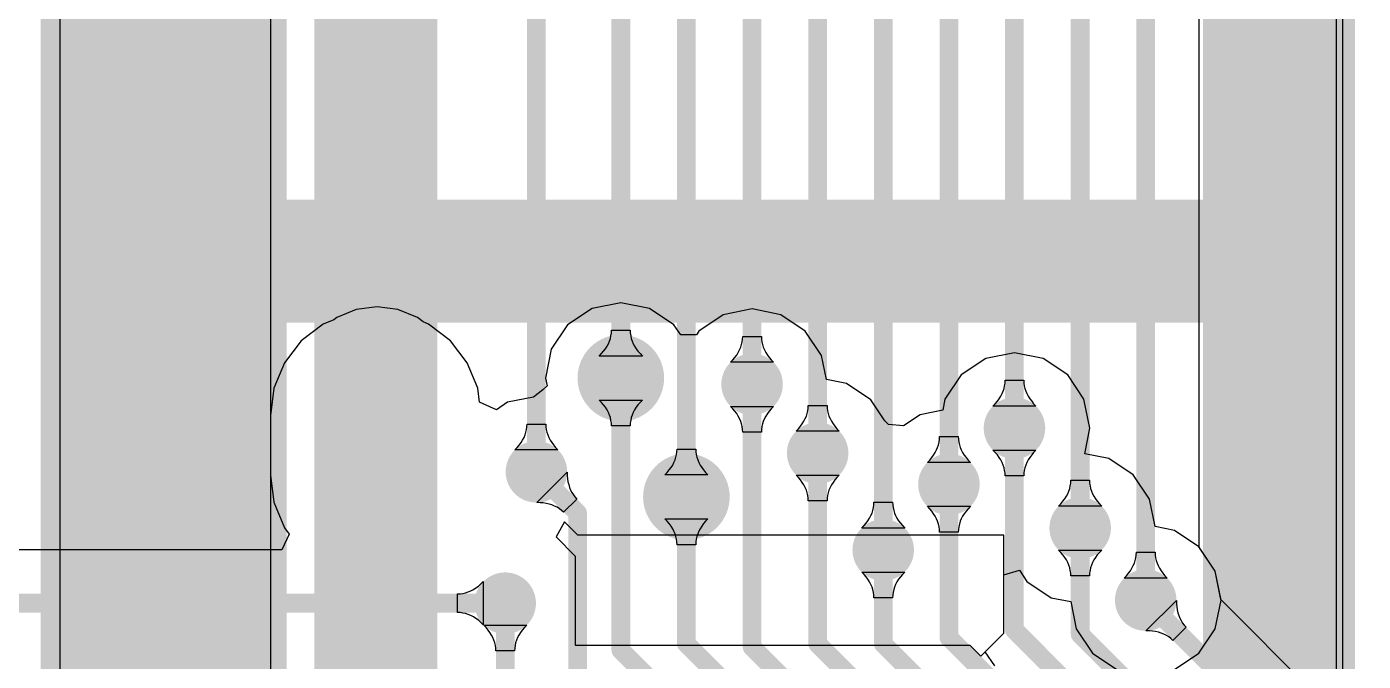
# Model space of a CAD drawing. Header units: millimetres. Extents: x -30 to 3.5, y -1.1 to 91.3.
# Drawn here: x -16.34 to -5.47, y 68.36 to 73.52 of the extents above; entities that cross this region are included whole.
import ezdxf

# ---------------------------------------------------------------- set-up
doc = ezdxf.new("R2010")
doc.units = ezdxf.units.MM
for name, color, linetype in [('BottomLayer', 5, 'Continuous'), ('BottomSolder', 6, 'Continuous'), ('MultiLayer', 9, 'Continuous'), ('TopLayer', 1, 'Continuous'), ('TopOverlay', 2, 'Continuous'), ('TopSolder', 216, 'Continuous'), ('ViaHoleLayer', 16, 'Continuous')]:
    doc.layers.add(name, color=color, linetype=linetype)

# ---------------------------------------------------------------- blocks, each defined once
blk = doc.blocks.new('WIFIM_SMD_ESP32_S3__WROOM_1_N8_8')
at = {"layer": 'TopOverlay', "const_width": 0.254}
blk.add_lwpolyline([(9, 11.265), (-9, 11.265)], dxfattribs=at)

msp = doc.modelspace()

# ---------------------------------------------------------------- linework, layer by layer
at = {"layer": 'BottomLayer'}
for p, q in [((-5.639, 85.319), (-5.639, 67.386)), ((-5.639, 85.217), (-5.639, 68.039)), ((-16.064, 29.525), (-16.064, 82.78)), ((-11.506, 71.275), (-11.74, 71.228)), ((-11.272, 71.228), (-11.506, 71.275)), ((-13.657, 71.22), (-13.815, 71.154)), ((-13.487, 71.242), (-13.657, 71.22)), ((-13.318, 71.22), (-13.487, 71.242)), ((-13.16, 71.154), (-13.318, 71.22)), ((-11.74, 71.228), (-11.939, 71.095)), ((-11.074, 71.095), (-11.272, 71.228)), ((-10.674, 71.177), (-10.872, 71.045)), ((-10.439, 71.224), (-10.674, 71.177)), ((-10.205, 71.177), (-10.439, 71.224)), ((-10.007, 71.045), (-10.205, 71.177)), ((-13.926, 71.1), (-14.104, 70.964)), ((-13.838, 71.137), (-13.926, 71.1)), ((-13.815, 71.154), (-13.838, 71.137)), ((-13.113, 71.119), (-13.16, 71.154)), ((-13.069, 71.1), (-13.113, 71.119)), ((-12.891, 70.964), (-13.069, 71.1)), ((-11.939, 71.095), (-12.071, 70.897)), ((-11.019, 71.014), (-11.074, 71.095)), ((-14.104, 70.964), (-14.24, 70.787)), ((-12.755, 70.787), (-12.891, 70.964)), ((-10.892, 71.014), (-11.019, 71.014)), ((-10.872, 71.045), (-10.892, 71.014)), ((-9.874, 70.846), (-10.007, 71.045)), ((-12.071, 70.897), (-12.118, 70.663)), ((-9.835, 70.651), (-9.874, 70.846)), ((-8.306, 70.868), (-8.54, 70.822)), ((-8.072, 70.822), (-8.306, 70.868)), ((-14.24, 70.787), (-14.326, 70.58)), ((-12.669, 70.58), (-12.755, 70.787)), ((-8.54, 70.822), (-8.738, 70.689)), ((-7.873, 70.689), (-8.072, 70.822)), ((-12.118, 70.663), (-12.105, 70.599)), ((-9.672, 70.618), (-9.835, 70.651)), ((-8.738, 70.689), (-8.871, 70.491)), ((-7.741, 70.491), (-7.873, 70.689)), ((-14.326, 70.58), (-14.355, 70.358)), ((-12.655, 70.466), (-12.669, 70.58)), ((-12.139, 70.566), (-12.217, 70.508)), ((-12.105, 70.599), (-12.139, 70.566)), ((-9.473, 70.486), (-9.672, 70.618)), ((-12.518, 70.404), (-12.655, 70.466)), ((-12.426, 70.466), (-12.518, 70.404)), ((-12.217, 70.508), (-12.426, 70.466)), ((-11.662, 70.465), (-11.681, 70.484)), ((-11.681, 70.484), (-11.331, 70.484)), ((-11.646, 70.445), (-11.662, 70.465)), ((-11.631, 70.425), (-11.646, 70.445)), ((-11.618, 70.404), (-11.631, 70.425)), ((-11.382, 70.425), (-11.395, 70.404)), ((-11.367, 70.445), (-11.382, 70.425)), ((-11.35, 70.465), (-11.367, 70.445)), ((-11.331, 70.484), (-11.35, 70.465)), ((-10.596, 70.414), (-10.614, 70.433)), ((-10.614, 70.433), (-10.264, 70.433)), ((-10.579, 70.394), (-10.596, 70.414)), ((-10.283, 70.414), (-10.3, 70.394)), ((-10.264, 70.433), (-10.283, 70.414)), ((-9.359, 70.315), (-9.473, 70.486)), ((-8.871, 70.491), (-8.889, 70.401)), ((-7.694, 70.256), (-7.741, 70.491)), ((-14.355, 70.358), (-14.355, 61.021)), ((-11.607, 70.383), (-11.618, 70.404)), ((-11.598, 70.362), (-11.607, 70.383)), ((-11.591, 70.341), (-11.598, 70.362)), ((-11.586, 70.319), (-11.591, 70.341)), ((-11.583, 70.297), (-11.586, 70.319)), ((-11.582, 70.275), (-11.583, 70.297)), ((-11.429, 70.297), (-11.43, 70.275)), ((-11.426, 70.319), (-11.429, 70.297)), ((-11.421, 70.341), (-11.426, 70.319)), ((-11.414, 70.362), (-11.421, 70.341)), ((-11.405, 70.383), (-11.414, 70.362)), ((-11.395, 70.404), (-11.405, 70.383)), ((-10.564, 70.374), (-10.579, 70.394)), ((-10.551, 70.353), (-10.564, 70.374)), ((-10.54, 70.333), (-10.551, 70.353)), ((-10.531, 70.311), (-10.54, 70.333)), ((-10.524, 70.29), (-10.531, 70.311)), ((-10.348, 70.311), (-10.354, 70.29)), ((-10.339, 70.333), (-10.348, 70.311)), ((-10.328, 70.353), (-10.339, 70.333)), ((-10.315, 70.374), (-10.328, 70.353)), ((-10.3, 70.394), (-10.315, 70.374)), ((-9.329, 70.286), (-9.359, 70.315)), ((-9.073, 70.364), (-9.209, 70.274)), ((-8.889, 70.401), (-9.073, 70.364)), ((-11.43, 70.275), (-11.582, 70.275)), ((-10.519, 70.268), (-10.524, 70.29)), ((-10.516, 70.246), (-10.519, 70.268)), ((-10.515, 70.224), (-10.516, 70.246)), ((-10.363, 70.224), (-10.515, 70.224)), ((-10.362, 70.246), (-10.363, 70.224)), ((-10.359, 70.268), (-10.362, 70.246)), ((-10.354, 70.29), (-10.359, 70.268)), ((-9.209, 70.274), (-9.329, 70.286)), ((-7.735, 70.048), (-7.694, 70.256)), ((-8.462, 70.058), (-8.481, 70.078)), ((-8.481, 70.078), (-8.131, 70.078)), ((-8.445, 70.038), (-8.462, 70.058)), ((-8.43, 70.018), (-8.445, 70.038)), ((-8.417, 69.998), (-8.43, 70.018)), ((-8.407, 69.977), (-8.417, 69.998)), ((-8.398, 69.956), (-8.407, 69.977)), ((-8.205, 69.977), (-8.214, 69.956)), ((-8.194, 69.998), (-8.205, 69.977)), ((-8.181, 70.018), (-8.194, 69.998)), ((-8.166, 70.038), (-8.181, 70.018)), ((-8.15, 70.058), (-8.166, 70.038)), ((-8.131, 70.078), (-8.15, 70.058)), ((-7.538, 70.009), (-7.735, 70.048)), ((-7.34, 69.876), (-7.538, 70.009)), ((-12.19, 69.651), (-11.942, 69.898)), ((-11.942, 69.898), (-11.941, 69.871)), ((-11.941, 69.871), (-11.939, 69.845)), ((-10.062, 69.855), (-10.081, 69.875)), ((-10.081, 69.875), (-9.731, 69.875)), ((-9.731, 69.875), (-9.75, 69.855)), ((-8.391, 69.934), (-8.398, 69.956)), ((-8.386, 69.913), (-8.391, 69.934)), ((-8.383, 69.891), (-8.386, 69.913)), ((-8.382, 69.868), (-8.383, 69.891)), ((-8.23, 69.868), (-8.382, 69.868)), ((-8.229, 69.891), (-8.23, 69.868)), ((-8.226, 69.913), (-8.229, 69.891)), ((-8.221, 69.934), (-8.226, 69.913)), ((-8.214, 69.956), (-8.221, 69.934)), ((-7.207, 69.678), (-7.34, 69.876)), ((-11.939, 69.845), (-11.936, 69.82)), ((-11.936, 69.82), (-11.93, 69.797)), ((-11.93, 69.797), (-11.923, 69.774)), ((-11.923, 69.774), (-11.915, 69.753)), ((-10.045, 69.835), (-10.062, 69.855)), ((-10.031, 69.815), (-10.045, 69.835)), ((-10.018, 69.795), (-10.031, 69.815)), ((-10.007, 69.774), (-10.018, 69.795)), ((-9.998, 69.753), (-10.007, 69.774)), ((-9.805, 69.774), (-9.814, 69.753)), ((-9.794, 69.795), (-9.805, 69.774)), ((-9.781, 69.815), (-9.794, 69.795)), ((-9.767, 69.835), (-9.781, 69.815)), ((-9.75, 69.855), (-9.767, 69.835)), ((-12.162, 69.65), (-12.19, 69.651)), ((-12.136, 69.648), (-12.162, 69.65)), ((-12.112, 69.644), (-12.136, 69.648)), ((-11.864, 69.68), (-11.971, 69.573)), ((-11.915, 69.753), (-11.904, 69.733)), ((-11.904, 69.733), (-11.892, 69.714)), ((-11.892, 69.714), (-11.879, 69.697)), ((-11.879, 69.697), (-11.864, 69.68)), ((-9.991, 69.731), (-9.998, 69.753)), ((-9.986, 69.709), (-9.991, 69.731)), ((-9.983, 69.687), (-9.986, 69.709)), ((-9.982, 69.665), (-9.983, 69.687)), ((-9.83, 69.665), (-9.982, 69.665)), ((-9.829, 69.687), (-9.83, 69.665)), ((-9.826, 69.709), (-9.829, 69.687)), ((-9.821, 69.731), (-9.826, 69.709)), ((-9.814, 69.753), (-9.821, 69.731)), ((-7.163, 69.456), (-7.207, 69.678)), ((-12.088, 69.639), (-12.112, 69.644)), ((-12.066, 69.632), (-12.088, 69.639)), ((-12.044, 69.623), (-12.066, 69.632)), ((-12.024, 69.613), (-12.044, 69.623)), ((-12.005, 69.601), (-12.024, 69.613)), ((-11.988, 69.588), (-12.005, 69.601)), ((-11.971, 69.573), (-11.988, 69.588)), ((-8.995, 69.601), (-9.014, 69.621)), ((-9.014, 69.621), (-8.664, 69.621)), ((-8.979, 69.581), (-8.995, 69.601)), ((-8.964, 69.561), (-8.979, 69.581)), ((-8.951, 69.541), (-8.964, 69.561)), ((-8.94, 69.52), (-8.951, 69.541)), ((-8.728, 69.541), (-8.738, 69.52)), ((-8.715, 69.561), (-8.728, 69.541)), ((-8.7, 69.581), (-8.715, 69.561)), ((-8.683, 69.601), (-8.7, 69.581)), ((-8.664, 69.621), (-8.683, 69.601)), ((-11.129, 69.5), (-11.148, 69.519)), ((-11.148, 69.519), (-10.798, 69.519)), ((-11.112, 69.48), (-11.129, 69.5)), ((-11.097, 69.459), (-11.112, 69.48)), ((-11.084, 69.439), (-11.097, 69.459)), ((-11.074, 69.418), (-11.084, 69.439)), ((-10.861, 69.439), (-10.872, 69.418)), ((-10.848, 69.459), (-10.861, 69.439)), ((-10.833, 69.48), (-10.848, 69.459)), ((-10.817, 69.5), (-10.833, 69.48)), ((-10.798, 69.519), (-10.817, 69.5)), ((-8.931, 69.499), (-8.94, 69.52)), ((-8.924, 69.477), (-8.931, 69.499)), ((-8.919, 69.455), (-8.924, 69.477)), ((-8.916, 69.433), (-8.919, 69.455)), ((-8.915, 69.411), (-8.916, 69.433)), ((-8.762, 69.433), (-8.763, 69.411)), ((-8.759, 69.455), (-8.762, 69.433)), ((-8.754, 69.477), (-8.759, 69.455)), ((-8.747, 69.499), (-8.754, 69.477)), ((-8.738, 69.52), (-8.747, 69.499)), ((-7.005, 69.425), (-7.163, 69.456)), ((-11.065, 69.397), (-11.074, 69.418)), ((-11.058, 69.376), (-11.065, 69.397)), ((-11.053, 69.354), (-11.058, 69.376)), ((-11.05, 69.332), (-11.053, 69.354)), ((-11.049, 69.309), (-11.05, 69.332)), ((-10.896, 69.332), (-10.897, 69.309)), ((-10.893, 69.354), (-10.896, 69.332)), ((-10.888, 69.376), (-10.893, 69.354)), ((-10.881, 69.397), (-10.888, 69.376)), ((-10.872, 69.418), (-10.881, 69.397)), ((-8.763, 69.411), (-8.915, 69.411)), ((-6.806, 69.292), (-7.005, 69.425)), ((-10.897, 69.309), (-11.049, 69.309)), ((-7.929, 69.246), (-7.947, 69.265)), ((-7.947, 69.265), (-7.597, 69.265)), ((-7.912, 69.226), (-7.929, 69.246)), ((-7.897, 69.205), (-7.912, 69.226)), ((-7.633, 69.226), (-7.648, 69.205)), ((-7.616, 69.246), (-7.633, 69.226)), ((-7.597, 69.265), (-7.616, 69.246)), ((-6.674, 69.094), (-6.806, 69.292)), ((-7.884, 69.185), (-7.897, 69.205)), ((-7.873, 69.164), (-7.884, 69.185)), ((-7.864, 69.143), (-7.873, 69.164)), ((-7.857, 69.122), (-7.864, 69.143)), ((-7.852, 69.1), (-7.857, 69.122)), ((-7.687, 69.122), (-7.692, 69.1)), ((-7.681, 69.143), (-7.687, 69.122)), ((-7.672, 69.164), (-7.681, 69.143)), ((-7.661, 69.185), (-7.672, 69.164)), ((-7.648, 69.205), (-7.661, 69.185)), ((-9.529, 69.068), (-9.548, 69.087)), ((-9.548, 69.087), (-9.198, 69.087)), ((-9.512, 69.048), (-9.529, 69.068)), ((-9.497, 69.028), (-9.512, 69.048)), ((-9.484, 69.007), (-9.497, 69.028)), ((-9.473, 68.986), (-9.484, 69.007)), ((-9.261, 69.007), (-9.272, 68.986)), ((-9.248, 69.028), (-9.261, 69.007)), ((-9.233, 69.048), (-9.248, 69.028)), ((-9.216, 69.068), (-9.233, 69.048)), ((-9.198, 69.087), (-9.216, 69.068)), ((-7.849, 69.078), (-7.852, 69.1)), ((-7.848, 69.055), (-7.849, 69.078)), ((-7.696, 69.055), (-7.848, 69.055)), ((-7.695, 69.078), (-7.696, 69.055)), ((-7.692, 69.1), (-7.695, 69.078)), ((-6.628, 68.863), (-6.674, 69.094)), ((-9.464, 68.965), (-9.473, 68.986)), ((-9.458, 68.944), (-9.464, 68.965)), ((-9.453, 68.922), (-9.458, 68.944)), ((-9.45, 68.9), (-9.453, 68.922)), ((-9.449, 68.878), (-9.45, 68.9)), ((-9.296, 68.9), (-9.297, 68.878)), ((-9.293, 68.922), (-9.296, 68.9)), ((-9.288, 68.944), (-9.293, 68.922)), ((-9.281, 68.965), (-9.288, 68.944)), ((-9.272, 68.986), (-9.281, 68.965)), ((-9.297, 68.878), (-9.449, 68.878)), ((-7.237, 68.609), (-6.989, 68.857)), ((-6.989, 68.857), (-6.988, 68.83)), ((-6.988, 68.83), (-6.986, 68.804)), ((-6.986, 68.804), (-6.983, 68.779)), ((-6.983, 68.779), (-6.977, 68.755)), ((-5.756, 67.991), (-6.628, 68.863)), ((-6.977, 68.755), (-6.97, 68.733)), ((-6.97, 68.733), (-6.962, 68.712)), ((-6.962, 68.712), (-6.951, 68.692)), ((-6.951, 68.692), (-6.939, 68.673)), ((-6.939, 68.673), (-6.926, 68.655)), ((-12.602, 68.636), (-12.621, 68.655)), ((-12.621, 68.655), (-12.271, 68.655)), ((-12.585, 68.616), (-12.602, 68.636)), ((-12.571, 68.596), (-12.585, 68.616)), ((-12.558, 68.575), (-12.571, 68.596)), ((-12.547, 68.555), (-12.558, 68.575)), ((-12.334, 68.575), (-12.345, 68.555)), ((-12.321, 68.596), (-12.334, 68.575)), ((-12.307, 68.616), (-12.321, 68.596)), ((-12.29, 68.636), (-12.307, 68.616)), ((-12.271, 68.655), (-12.29, 68.636)), ((-7.209, 68.609), (-7.237, 68.609)), ((-7.183, 68.607), (-7.209, 68.609)), ((-7.159, 68.603), (-7.183, 68.607)), ((-7.135, 68.598), (-7.159, 68.603)), ((-7.113, 68.591), (-7.135, 68.598)), ((-7.091, 68.582), (-7.113, 68.591)), ((-7.071, 68.572), (-7.091, 68.582)), ((-7.052, 68.56), (-7.071, 68.572)), ((-7.035, 68.546), (-7.052, 68.56)), ((-6.911, 68.639), (-7.018, 68.531)), ((-6.926, 68.655), (-6.911, 68.639)), ((-12.538, 68.533), (-12.547, 68.555)), ((-12.531, 68.512), (-12.538, 68.533)), ((-12.526, 68.49), (-12.531, 68.512)), ((-12.523, 68.468), (-12.526, 68.49)), ((-12.522, 68.446), (-12.523, 68.468)), ((-12.369, 68.468), (-12.37, 68.446)), ((-12.366, 68.49), (-12.369, 68.468)), ((-12.361, 68.512), (-12.366, 68.49)), ((-12.354, 68.533), (-12.361, 68.512)), ((-12.345, 68.555), (-12.354, 68.533)), ((-7.018, 68.531), (-7.035, 68.546)), ((-12.37, 68.446), (-12.522, 68.446))]:
    msp.add_line(p, q, dxfattribs=at)
for points, const_width in [([(-15.223, 71.375), (-15.223, 79.748)], 2), ([(-15.223, 71.375), (-15.199, 71.399)], 2), ([(-15.223, 54.381), (-15.223, 71.375)], 2), ([(-15.199, 71.399), (-14.986, 71.613)], 1), ([(-14.986, 71.613), (-6.274, 71.613)], 1), ([(-13.498, 61.021), (-13.498, 70.358)], 1), ([(-11.506, 68.453), (-11.506, 70.663)], 0.152), ([(-10.439, 68.478), (-10.439, 70.612)], 0.152), ([(-8.306, 68.616), (-8.306, 70.256)], 0.152), ([(-9.906, 68.504), (-9.906, 70.053)], 0.152), ([(-12.192, 69.901), (-11.858, 69.567)], 0.152), ([(-8.839, 68.555), (-8.839, 69.799)], 0.152), ([(-10.973, 68.504), (-10.973, 69.698)], 0.152), ([(-11.858, 68.272), (-11.858, 69.567)], 0.152), ([(-7.772, 68.581), (-7.772, 69.444)], 0.152), ([(-9.373, 68.504), (-9.373, 69.266)], 0.152), ([(-12.446, 68.047), (-12.446, 68.834)], 0.152), ([(-7.239, 68.859), (-2.475, 64.096)], 0.152), ([(-8.306, 68.616), (-3.179, 63.49)], 0.152), ([(-10.973, 68.504), (-6.757, 64.288)], 0.152), ([(-9.906, 68.504), (-4.235, 62.833)], 0.152), ([(-9.373, 68.504), (-3.883, 63.014)], 0.152), ([(-8.839, 68.555), (-3.531, 63.247)], 0.152), ([(-7.772, 68.581), (-2.827, 63.635)], 0.152), ([(-11.506, 68.453), (-7.109, 64.056)], 0.152), ([(-10.439, 68.478), (-4.587, 62.626)], 0.152)]:
    msp.add_lwpolyline(points, dxfattribs=dict(at, const_width=const_width))
for points, const_width in [([(-15.39, 73, 1), (-15.09, 73, 1)], 0.3), ([(-6.424, 72.796, 1), (-6.124, 72.796, 1)], 0.3), ([(-15.723, 71.375, 1), (-14.723, 71.375, 1)], 1), ([(-15.723, 71.375, 1), (-14.723, 71.375, 1)], 1), ([(-15.723, 71.375, 1), (-14.723, 71.375, 1)], 1), ([(-15.699, 71.399, 1), (-14.699, 71.399, 1)], 1), ([(-15.949, 72.136, 1), (-15.649, 72.136, 1)], 0.3), ([(-15.236, 71.613, 1), (-14.736, 71.613, 1)], 0.5), ([(-15.236, 71.613, 1), (-14.736, 71.613, 1)], 0.5), ([(-6.524, 71.613, 1), (-6.024, 71.613, 1)], 0.5), ([(-15.449, 71.399, 1), (-14.949, 71.399, 1)], 0.5), ([(-6.424, 71.613, 1), (-6.124, 71.613, 1)], 0.3), ([(-15.365, 71.12, 1), (-15.065, 71.12, 1)], 0.3), ([(-13.748, 70.358, 1), (-13.248, 70.358, 1)], 0.5), ([(-13.637, 70.587, 1), (-13.337, 70.587, 1)], 0.3), ([(-11.631, 70.663, 1), (-11.381, 70.663, 1)], 0.25), ([(-10.564, 70.612, 1), (-10.314, 70.612, 1)], 0.25), ([(-6.475, 70.612, 1), (-6.175, 70.612, 1)], 0.3), ([(-11.544, 70.663, 1), (-11.468, 70.663, 1)], 0.076), ([(-15.822, 70.333, 1), (-15.522, 70.333, 1)], 0.3), ([(-10.477, 70.612, 1), (-10.401, 70.612, 1)], 0.076), ([(-8.431, 70.256, 1), (-8.181, 70.256, 1)], 0.25), ([(-10.031, 70.053, 1), (-9.781, 70.053, 1)], 0.25), ([(-8.344, 70.256, 1), (-8.268, 70.256, 1)], 0.076), ([(-13.648, 69.875, 1), (-13.348, 69.875, 1)], 0.3), ([(-12.317, 69.901, 1), (-12.067, 69.901, 1)], 0.25), ([(-9.944, 70.053, 1), (-9.868, 70.053, 1)], 0.076), ([(-12.23, 69.901, 1), (-12.154, 69.901, 1)], 0.076), ([(-8.964, 69.799, 1), (-8.714, 69.799, 1)], 0.25), ([(-11.098, 69.698, 1), (-10.848, 69.698, 1)], 0.25), ([(-8.877, 69.799, 1), (-8.801, 69.799, 1)], 0.076), ([(-15.314, 69.545, 1), (-15.014, 69.545, 1)], 0.3), ([(-11.011, 69.698, 1), (-10.935, 69.698, 1)], 0.076), ([(-7.897, 69.444, 1), (-7.647, 69.444, 1)], 0.25), ([(-11.896, 69.567, 1), (-11.82, 69.567, 1)], 0.076), ([(-11.896, 69.567, 1), (-11.82, 69.567, 1)], 0.076), ([(-9.498, 69.266, 1), (-9.248, 69.266, 1)], 0.25), ([(-7.81, 69.444, 1), (-7.734, 69.444, 1)], 0.076), ([(-9.411, 69.266, 1), (-9.335, 69.266, 1)], 0.076), ([(-6.246, 69.012, 1), (-5.946, 69.012, 1)], 0.3), ([(-7.364, 68.859, 1), (-7.114, 68.859, 1)], 0.25), ([(-12.571, 68.834, 1), (-12.321, 68.834, 1)], 0.25), ([(-12.484, 68.834, 1), (-12.408, 68.834, 1)], 0.076), ([(-7.277, 68.859, 1), (-7.201, 68.859, 1)], 0.076), ([(-8.344, 68.616, 1), (-8.268, 68.616, 1)], 0.076), ([(-8.344, 68.616, 1), (-8.268, 68.616, 1)], 0.076), ([(-11.011, 68.504, 1), (-10.935, 68.504, 1)], 0.076), ([(-11.011, 68.504, 1), (-10.935, 68.504, 1)], 0.076), ([(-9.944, 68.504, 1), (-9.868, 68.504, 1)], 0.076), ([(-9.944, 68.504, 1), (-9.868, 68.504, 1)], 0.076), ([(-9.411, 68.504, 1), (-9.335, 68.504, 1)], 0.076), ([(-9.411, 68.504, 1), (-9.335, 68.504, 1)], 0.076), ([(-8.877, 68.555, 1), (-8.801, 68.555, 1)], 0.076), ([(-8.877, 68.555, 1), (-8.801, 68.555, 1)], 0.076), ([(-7.81, 68.581, 1), (-7.734, 68.581, 1)], 0.076), ([(-7.81, 68.581, 1), (-7.734, 68.581, 1)], 0.076), ([(-11.544, 68.453, 1), (-11.468, 68.453, 1)], 0.076), ([(-11.544, 68.453, 1), (-11.468, 68.453, 1)], 0.076), ([(-10.477, 68.478, 1), (-10.401, 68.478, 1)], 0.076), ([(-10.477, 68.478, 1), (-10.401, 68.478, 1)], 0.076)]:
    msp.add_lwpolyline(points, format="xyb", close=True, dxfattribs=dict(at, const_width=const_width))
at = {"layer": 'BottomSolder', "const_width": 0.352}
for points in [[(-11.682, 70.663, 1), (-11.33, 70.663, 1)], [(-11.149, 69.698, 1), (-10.797, 69.698, 1)]]:
    msp.add_lwpolyline(points, format="xyb", close=True, dxfattribs=at)
at = {"layer": 'MultiLayer'}
for points, const_width in [([(-15.39, 73, 1), (-15.09, 73, 1)], 0.3), ([(-6.424, 72.796, 1), (-6.124, 72.796, 1)], 0.3), ([(-15.949, 72.136, 1), (-15.649, 72.136, 1)], 0.3), ([(-6.424, 71.613, 1), (-6.124, 71.613, 1)], 0.3), ([(-15.365, 71.12, 1), (-15.065, 71.12, 1)], 0.3), ([(-13.637, 70.587, 1), (-13.337, 70.587, 1)], 0.3), ([(-11.631, 70.663, 1), (-11.381, 70.663, 1)], 0.25), ([(-10.564, 70.612, 1), (-10.314, 70.612, 1)], 0.25), ([(-6.475, 70.612, 1), (-6.175, 70.612, 1)], 0.3), ([(-15.822, 70.333, 1), (-15.522, 70.333, 1)], 0.3), ([(-8.431, 70.256, 1), (-8.181, 70.256, 1)], 0.25), ([(-10.031, 70.053, 1), (-9.781, 70.053, 1)], 0.25), ([(-13.648, 69.875, 1), (-13.348, 69.875, 1)], 0.3), ([(-12.317, 69.901, 1), (-12.067, 69.901, 1)], 0.25), ([(-8.964, 69.799, 1), (-8.714, 69.799, 1)], 0.25), ([(-11.098, 69.698, 1), (-10.848, 69.698, 1)], 0.25), ([(-15.314, 69.545, 1), (-15.014, 69.545, 1)], 0.3), ([(-7.897, 69.444, 1), (-7.647, 69.444, 1)], 0.25), ([(-9.498, 69.266, 1), (-9.248, 69.266, 1)], 0.25), ([(-6.246, 69.012, 1), (-5.946, 69.012, 1)], 0.3), ([(-7.364, 68.859, 1), (-7.114, 68.859, 1)], 0.25), ([(-12.571, 68.834, 1), (-12.321, 68.834, 1)], 0.25)]:
    msp.add_lwpolyline(points, format="xyb", close=True, dxfattribs=dict(at, const_width=const_width))
at = {"layer": 'TopLayer'}
for p, q in [((-5.69, 85.293), (-5.69, 67.386)), ((-5.69, 85.293), (-5.69, 67.386)), ((-6.805, 69.289), (-6.805, 83.185)), ((-14.355, 75.336), (-14.355, 69.875)), ((-11.607, 70.942), (-11.598, 70.963)), ((-11.598, 70.963), (-11.591, 70.985)), ((-11.591, 70.985), (-11.586, 71.007)), ((-11.586, 71.007), (-11.583, 71.029)), ((-11.583, 71.029), (-11.582, 71.051)), ((-11.582, 71.051), (-11.43, 71.051)), ((-11.43, 71.051), (-11.429, 71.029)), ((-11.429, 71.029), (-11.426, 71.007)), ((-11.426, 71.007), (-11.421, 70.985)), ((-11.421, 70.985), (-11.414, 70.963)), ((-11.414, 70.963), (-11.405, 70.942)), ((-10.524, 70.934), (-10.519, 70.956)), ((-10.519, 70.956), (-10.516, 70.978)), ((-10.516, 70.978), (-10.515, 71)), ((-10.515, 71), (-10.363, 71)), ((-10.363, 71), (-10.362, 70.978)), ((-10.362, 70.978), (-10.359, 70.956)), ((-10.359, 70.956), (-10.354, 70.934)), ((-11.681, 70.841), (-11.662, 70.861)), ((-11.331, 70.841), (-11.681, 70.841)), ((-11.662, 70.861), (-11.646, 70.881)), ((-11.646, 70.881), (-11.631, 70.901)), ((-11.631, 70.901), (-11.618, 70.921)), ((-11.618, 70.921), (-11.607, 70.942)), ((-11.405, 70.942), (-11.395, 70.921)), ((-11.395, 70.921), (-11.382, 70.901)), ((-11.382, 70.901), (-11.367, 70.881)), ((-11.367, 70.881), (-11.35, 70.861)), ((-11.35, 70.861), (-11.331, 70.841)), ((-10.579, 70.83), (-10.564, 70.85)), ((-10.564, 70.85), (-10.551, 70.871)), ((-10.551, 70.871), (-10.54, 70.891)), ((-10.54, 70.891), (-10.531, 70.913)), ((-10.531, 70.913), (-10.524, 70.934)), ((-10.354, 70.934), (-10.348, 70.913)), ((-10.348, 70.913), (-10.339, 70.891)), ((-10.339, 70.891), (-10.328, 70.871)), ((-10.328, 70.871), (-10.315, 70.85)), ((-10.315, 70.85), (-10.3, 70.83)), ((-10.614, 70.791), (-10.596, 70.81)), ((-10.264, 70.791), (-10.614, 70.791)), ((-10.596, 70.81), (-10.579, 70.83)), ((-10.3, 70.83), (-10.283, 70.81)), ((-10.283, 70.81), (-10.264, 70.791)), ((-8.383, 70.622), (-8.382, 70.645)), ((-8.382, 70.645), (-8.23, 70.645)), ((-8.23, 70.645), (-8.229, 70.622)), ((-8.43, 70.495), (-8.417, 70.515)), ((-8.417, 70.515), (-8.407, 70.536)), ((-8.407, 70.536), (-8.398, 70.557)), ((-8.398, 70.557), (-8.391, 70.578)), ((-8.391, 70.578), (-8.386, 70.6)), ((-8.386, 70.6), (-8.383, 70.622)), ((-8.229, 70.622), (-8.226, 70.6)), ((-8.226, 70.6), (-8.221, 70.578)), ((-8.221, 70.578), (-8.214, 70.557)), ((-8.214, 70.557), (-8.205, 70.536)), ((-8.205, 70.536), (-8.194, 70.515)), ((-8.194, 70.515), (-8.181, 70.495)), ((-9.986, 70.397), (-9.983, 70.419)), ((-9.983, 70.419), (-9.982, 70.441)), ((-9.982, 70.441), (-9.83, 70.441)), ((-9.83, 70.441), (-9.829, 70.419)), ((-9.829, 70.419), (-9.826, 70.397)), ((-8.481, 70.435), (-8.462, 70.454)), ((-8.131, 70.435), (-8.481, 70.435)), ((-8.462, 70.454), (-8.445, 70.474)), ((-8.445, 70.474), (-8.43, 70.495)), ((-8.181, 70.495), (-8.166, 70.474)), ((-8.166, 70.474), (-8.15, 70.454)), ((-8.15, 70.454), (-8.131, 70.435)), ((-10.031, 70.291), (-10.018, 70.312)), ((-10.018, 70.312), (-10.007, 70.333)), ((-10.007, 70.333), (-9.998, 70.354)), ((-9.998, 70.354), (-9.991, 70.375)), ((-9.991, 70.375), (-9.986, 70.397)), ((-9.826, 70.397), (-9.821, 70.375)), ((-9.821, 70.375), (-9.814, 70.354)), ((-9.814, 70.354), (-9.805, 70.333)), ((-9.805, 70.333), (-9.794, 70.312)), ((-9.794, 70.312), (-9.781, 70.291)), ((-12.293, 70.18), (-12.284, 70.201)), ((-12.284, 70.201), (-12.277, 70.223)), ((-12.277, 70.223), (-12.272, 70.245)), ((-12.272, 70.245), (-12.269, 70.267)), ((-12.269, 70.267), (-12.268, 70.289)), ((-12.268, 70.289), (-12.116, 70.289)), ((-12.116, 70.289), (-12.115, 70.267)), ((-12.115, 70.267), (-12.112, 70.245)), ((-12.112, 70.245), (-12.107, 70.223)), ((-12.107, 70.223), (-12.1, 70.201)), ((-12.1, 70.201), (-12.091, 70.18)), ((-10.081, 70.232), (-10.062, 70.251)), ((-9.731, 70.232), (-10.081, 70.232)), ((-10.062, 70.251), (-10.045, 70.271)), ((-10.045, 70.271), (-10.031, 70.291)), ((-9.781, 70.291), (-9.767, 70.271)), ((-9.767, 70.271), (-9.75, 70.251)), ((-9.75, 70.251), (-9.731, 70.232)), ((-12.367, 70.079), (-12.348, 70.099)), ((-12.348, 70.099), (-12.331, 70.119)), ((-12.331, 70.119), (-12.317, 70.139)), ((-12.317, 70.139), (-12.304, 70.159)), ((-12.304, 70.159), (-12.293, 70.18)), ((-12.091, 70.18), (-12.08, 70.159)), ((-12.08, 70.159), (-12.067, 70.139)), ((-12.067, 70.139), (-12.053, 70.119)), ((-12.053, 70.119), (-12.036, 70.099)), ((-12.036, 70.099), (-12.017, 70.079)), ((-11.05, 70.063), (-11.049, 70.086)), ((-11.049, 70.086), (-10.897, 70.086)), ((-10.897, 70.086), (-10.896, 70.063)), ((-8.94, 70.079), (-8.931, 70.1)), ((-8.931, 70.1), (-8.924, 70.121)), ((-8.924, 70.121), (-8.919, 70.143)), ((-8.919, 70.143), (-8.916, 70.165)), ((-8.916, 70.165), (-8.915, 70.187)), ((-8.915, 70.187), (-8.763, 70.187)), ((-8.763, 70.187), (-8.762, 70.165)), ((-8.762, 70.165), (-8.759, 70.143)), ((-8.759, 70.143), (-8.754, 70.121)), ((-8.754, 70.121), (-8.747, 70.1)), ((-8.747, 70.1), (-8.738, 70.079)), ((-12.017, 70.079), (-12.367, 70.079)), ((-11.084, 69.956), (-11.074, 69.977)), ((-11.074, 69.977), (-11.065, 69.998)), ((-11.065, 69.998), (-11.058, 70.02)), ((-11.058, 70.02), (-11.053, 70.041)), ((-11.053, 70.041), (-11.05, 70.063)), ((-10.896, 70.063), (-10.893, 70.041)), ((-10.893, 70.041), (-10.888, 70.02)), ((-10.888, 70.02), (-10.881, 69.998)), ((-10.881, 69.998), (-10.872, 69.977)), ((-10.872, 69.977), (-10.861, 69.956)), ((-9.014, 69.978), (-8.995, 69.997)), ((-8.664, 69.978), (-9.014, 69.978)), ((-8.995, 69.997), (-8.979, 70.017)), ((-8.979, 70.017), (-8.964, 70.037)), ((-8.964, 70.037), (-8.951, 70.058)), ((-8.951, 70.058), (-8.94, 70.079)), ((-8.738, 70.079), (-8.728, 70.058)), ((-8.728, 70.058), (-8.715, 70.037)), ((-8.715, 70.037), (-8.7, 70.017)), ((-8.7, 70.017), (-8.683, 69.997)), ((-8.683, 69.997), (-8.664, 69.978)), ((-14.355, 69.875), (-14.326, 69.654)), ((-11.148, 69.876), (-11.129, 69.896)), ((-10.798, 69.876), (-11.148, 69.876)), ((-11.129, 69.896), (-11.112, 69.916)), ((-11.112, 69.916), (-11.097, 69.936)), ((-11.097, 69.936), (-11.084, 69.956)), ((-10.861, 69.956), (-10.848, 69.936)), ((-10.848, 69.936), (-10.833, 69.916)), ((-10.833, 69.916), (-10.817, 69.896)), ((-10.817, 69.896), (-10.798, 69.876)), ((-7.864, 69.744), (-7.857, 69.766)), ((-7.857, 69.766), (-7.852, 69.787)), ((-7.852, 69.787), (-7.849, 69.809)), ((-7.849, 69.809), (-7.848, 69.832)), ((-7.848, 69.832), (-7.696, 69.832)), ((-7.696, 69.832), (-7.695, 69.809)), ((-7.695, 69.809), (-7.692, 69.787)), ((-7.692, 69.787), (-7.687, 69.766)), ((-7.687, 69.766), (-7.681, 69.744)), ((-14.326, 69.654), (-14.24, 69.447)), ((-9.45, 69.632), (-9.449, 69.654)), ((-9.449, 69.654), (-9.297, 69.654)), ((-9.297, 69.654), (-9.296, 69.632)), ((-7.929, 69.642), (-7.912, 69.662)), ((-7.912, 69.662), (-7.897, 69.682)), ((-7.897, 69.682), (-7.884, 69.702)), ((-7.884, 69.702), (-7.873, 69.723)), ((-7.873, 69.723), (-7.864, 69.744)), ((-7.681, 69.744), (-7.672, 69.723)), ((-7.672, 69.723), (-7.661, 69.702)), ((-7.661, 69.702), (-7.648, 69.682)), ((-7.648, 69.682), (-7.633, 69.662)), ((-7.633, 69.662), (-7.616, 69.642)), ((-9.484, 69.524), (-9.473, 69.545)), ((-9.473, 69.545), (-9.464, 69.566)), ((-9.464, 69.566), (-9.458, 69.588)), ((-9.458, 69.588), (-9.453, 69.61)), ((-9.453, 69.61), (-9.45, 69.632)), ((-9.296, 69.632), (-9.293, 69.61)), ((-9.293, 69.61), (-9.288, 69.588)), ((-9.288, 69.588), (-9.281, 69.566)), ((-9.281, 69.566), (-9.272, 69.545)), ((-9.272, 69.545), (-9.261, 69.524)), ((-7.947, 69.622), (-7.929, 69.642)), ((-7.597, 69.622), (-7.947, 69.622)), ((-7.616, 69.642), (-7.597, 69.622)), ((-14.24, 69.447), (-14.201, 69.395)), ((-11.963, 69.494), (-12.032, 69.372)), ((-11.856, 69.387), (-11.963, 69.494)), ((-9.548, 69.444), (-9.529, 69.464)), ((-9.198, 69.444), (-9.548, 69.444)), ((-9.529, 69.464), (-9.512, 69.484)), ((-9.512, 69.484), (-9.497, 69.504)), ((-9.497, 69.504), (-9.484, 69.524)), ((-9.261, 69.524), (-9.248, 69.504)), ((-9.248, 69.504), (-9.233, 69.484)), ((-9.233, 69.484), (-9.216, 69.464)), ((-9.216, 69.464), (-9.198, 69.444)), ((-14.201, 69.395), (-14.263, 69.268)), ((-12.032, 69.372), (-11.878, 69.217)), ((-8.393, 69.387), (-11.856, 69.387)), ((-8.393, 68.59), (-8.393, 69.387)), ((-14.263, 69.268), (-24.384, 69.268)), ((-11.878, 69.217), (-11.878, 68.493)), ((-7.319, 69.203), (-7.316, 69.225)), ((-7.316, 69.225), (-7.315, 69.248)), ((-7.315, 69.248), (-7.163, 69.248)), ((-7.163, 69.248), (-7.162, 69.225)), ((-7.162, 69.225), (-7.159, 69.203)), ((-6.674, 69.094), (-6.805, 69.289)), ((-8.393, 69.064), (-8.266, 69.102)), ((-8.266, 69.102), (-8.205, 69.011)), ((-7.364, 69.098), (-7.351, 69.118)), ((-7.351, 69.118), (-7.34, 69.139)), ((-7.34, 69.139), (-7.331, 69.16)), ((-7.331, 69.16), (-7.324, 69.181)), ((-7.324, 69.181), (-7.319, 69.203)), ((-7.159, 69.203), (-7.154, 69.181)), ((-7.154, 69.181), (-7.147, 69.16)), ((-7.147, 69.16), (-7.138, 69.139)), ((-7.138, 69.139), (-7.127, 69.118)), ((-7.127, 69.118), (-7.114, 69.098)), ((-12.644, 68.99), (-12.625, 69.009)), ((-12.625, 69.009), (-12.625, 68.659)), ((-8.393, 68.59), (-8.393, 69.064)), ((-8.205, 69.011), (-8.007, 68.878)), ((-7.414, 69.038), (-7.395, 69.057)), ((-7.064, 69.038), (-7.414, 69.038)), ((-7.395, 69.057), (-7.378, 69.077)), ((-7.378, 69.077), (-7.364, 69.098)), ((-7.114, 69.098), (-7.1, 69.077)), ((-7.1, 69.077), (-7.083, 69.057)), ((-7.083, 69.057), (-7.064, 69.038)), ((-6.627, 68.859), (-6.674, 69.094)), ((-12.834, 68.91), (-12.812, 68.911)), ((-12.834, 68.758), (-12.834, 68.91)), ((-12.812, 68.911), (-12.79, 68.914)), ((-12.79, 68.914), (-12.768, 68.919)), ((-12.768, 68.919), (-12.747, 68.926)), ((-12.747, 68.926), (-12.725, 68.935)), ((-12.725, 68.935), (-12.705, 68.946)), ((-12.705, 68.946), (-12.684, 68.959)), ((-12.684, 68.959), (-12.664, 68.973)), ((-12.664, 68.973), (-12.644, 68.99)), ((-8.007, 68.878), (-7.848, 68.847)), ((-7.848, 68.847), (-7.804, 68.625)), ((-6.674, 68.625), (-6.627, 68.859)), ((-12.812, 68.757), (-12.834, 68.758)), ((-12.79, 68.754), (-12.812, 68.757)), ((-12.768, 68.749), (-12.79, 68.754)), ((-12.747, 68.742), (-12.768, 68.749)), ((-12.725, 68.733), (-12.747, 68.742)), ((-12.705, 68.722), (-12.725, 68.733)), ((-12.684, 68.709), (-12.705, 68.722)), ((-12.664, 68.695), (-12.684, 68.709)), ((-12.644, 68.678), (-12.664, 68.695)), ((-12.625, 68.659), (-12.644, 68.678)), ((-8.579, 68.403), (-8.393, 68.59)), ((-8.543, 68.439), (-8.393, 68.59)), ((-7.804, 68.625), (-7.672, 68.427)), ((-6.806, 68.427), (-6.674, 68.625)), ((-11.878, 68.493), (-8.669, 68.493)), ((-8.669, 68.493), (-8.579, 68.403)), ((-8.466, 68.324), (-8.543, 68.439)), ((-7.672, 68.427), (-7.473, 68.294)), ((-7.005, 68.294), (-6.806, 68.427))]:
    msp.add_line(p, q, dxfattribs=at)
for points, const_width in [([(-6.274, 67.894), (-6.274, 83.566)], 1), ([(-7.239, 68.859), (-7.239, 83.185)], 0.152), ([(-7.772, 69.444), (-7.772, 82.931)], 0.152), ([(-8.306, 70.256), (-8.306, 82.804)], 0.152), ([(-8.839, 69.799), (-8.839, 82.347)], 0.152), ([(-9.373, 69.266), (-9.373, 81.966)], 0.152), ([(-9.906, 70.053), (-9.906, 81.712)], 0.152), ([(-10.439, 70.612), (-10.439, 81.229)], 0.152), ([(-10.973, 69.698), (-10.973, 81.051)], 0.152), ([(-11.506, 70.663), (-11.506, 80.667)], 0.152), ([(-12.192, 69.901), (-12.192, 79.934)], 0.152), ([(-13.498, 69.875), (-13.498, 75.336)], 1), ([(-24.384, 68.834), (-12.446, 68.834)], 0.152), ([(-6.731, 67.437), (-6.274, 67.894)], 1)]:
    msp.add_lwpolyline(points, dxfattribs=dict(at, const_width=const_width))
for points, const_width in [([(-15.39, 73, 1), (-15.09, 73, 1)], 0.3), ([(-6.424, 72.796, 1), (-6.124, 72.796, 1)], 0.3), ([(-15.949, 72.136, 1), (-15.649, 72.136, 1)], 0.3), ([(-6.424, 71.613, 1), (-6.124, 71.613, 1)], 0.3), ([(-15.365, 71.12, 1), (-15.065, 71.12, 1)], 0.3), ([(-13.637, 70.587, 1), (-13.337, 70.587, 1)], 0.3), ([(-11.631, 70.663, 1), (-11.381, 70.663, 1)], 0.25), ([(-10.564, 70.612, 1), (-10.314, 70.612, 1)], 0.25), ([(-6.475, 70.612, 1), (-6.175, 70.612, 1)], 0.3), ([(-11.544, 70.663, 1), (-11.468, 70.663, 1)], 0.076), ([(-15.822, 70.333, 1), (-15.522, 70.333, 1)], 0.3), ([(-10.477, 70.612, 1), (-10.401, 70.612, 1)], 0.076), ([(-8.431, 70.256, 1), (-8.181, 70.256, 1)], 0.25), ([(-13.748, 69.875, 1), (-13.248, 69.875, 1)], 0.5), ([(-10.031, 70.053, 1), (-9.781, 70.053, 1)], 0.25), ([(-8.344, 70.256, 1), (-8.268, 70.256, 1)], 0.076), ([(-13.648, 69.875, 1), (-13.348, 69.875, 1)], 0.3), ([(-12.317, 69.901, 1), (-12.067, 69.901, 1)], 0.25), ([(-9.944, 70.053, 1), (-9.868, 70.053, 1)], 0.076), ([(-12.23, 69.901, 1), (-12.154, 69.901, 1)], 0.076), ([(-8.964, 69.799, 1), (-8.714, 69.799, 1)], 0.25), ([(-11.098, 69.698, 1), (-10.848, 69.698, 1)], 0.25), ([(-8.877, 69.799, 1), (-8.801, 69.799, 1)], 0.076), ([(-15.314, 69.545, 1), (-15.014, 69.545, 1)], 0.3), ([(-11.011, 69.698, 1), (-10.935, 69.698, 1)], 0.076), ([(-7.897, 69.444, 1), (-7.647, 69.444, 1)], 0.25), ([(-9.498, 69.266, 1), (-9.248, 69.266, 1)], 0.25), ([(-7.81, 69.444, 1), (-7.734, 69.444, 1)], 0.076), ([(-9.411, 69.266, 1), (-9.335, 69.266, 1)], 0.076), ([(-6.246, 69.012, 1), (-5.946, 69.012, 1)], 0.3), ([(-7.364, 68.859, 1), (-7.114, 68.859, 1)], 0.25), ([(-12.571, 68.834, 1), (-12.321, 68.834, 1)], 0.25), ([(-12.484, 68.834, 1), (-12.408, 68.834, 1)], 0.076), ([(-7.277, 68.859, 1), (-7.201, 68.859, 1)], 0.076), ([(-6.524, 67.894, 1), (-6.024, 67.894, 1)], 0.5), ([(-6.524, 67.894, 1), (-6.024, 67.894, 1)], 0.5)]:
    msp.add_lwpolyline(points, format="xyb", close=True, dxfattribs=dict(at, const_width=const_width))
at = {"layer": 'TopSolder', "const_width": 0.352}
for points in [[(-11.682, 70.663, 1), (-11.33, 70.663, 1)], [(-11.149, 69.698, 1), (-10.797, 69.698, 1)]]:
    msp.add_lwpolyline(points, format="xyb", close=True, dxfattribs=at)
at = {"layer": 'ViaHoleLayer'}
for points, const_width in [([(-15.34, 73, 1), (-15.14, 73, 1)], 0.2), ([(-6.374, 72.796, 1), (-6.174, 72.796, 1)], 0.2), ([(-15.899, 72.136, 1), (-15.699, 72.136, 1)], 0.2), ([(-6.374, 71.613, 1), (-6.174, 71.613, 1)], 0.2), ([(-15.315, 71.12, 1), (-15.115, 71.12, 1)], 0.2), ([(-13.587, 70.587, 1), (-13.387, 70.587, 1)], 0.2), ([(-11.581, 70.663, 1), (-11.431, 70.663, 1)], 0.15), ([(-10.514, 70.612, 1), (-10.364, 70.612, 1)], 0.15), ([(-6.425, 70.612, 1), (-6.225, 70.612, 1)], 0.2), ([(-15.772, 70.333, 1), (-15.572, 70.333, 1)], 0.2), ([(-8.381, 70.256, 1), (-8.231, 70.256, 1)], 0.15), ([(-9.981, 70.053, 1), (-9.831, 70.053, 1)], 0.15), ([(-13.598, 69.875, 1), (-13.398, 69.875, 1)], 0.2), ([(-12.267, 69.901, 1), (-12.117, 69.901, 1)], 0.15), ([(-8.914, 69.799, 1), (-8.764, 69.799, 1)], 0.15), ([(-11.048, 69.698, 1), (-10.898, 69.698, 1)], 0.15), ([(-15.264, 69.545, 1), (-15.064, 69.545, 1)], 0.2), ([(-7.847, 69.444, 1), (-7.697, 69.444, 1)], 0.15), ([(-9.448, 69.266, 1), (-9.298, 69.266, 1)], 0.15), ([(-6.196, 69.012, 1), (-5.996, 69.012, 1)], 0.2), ([(-7.314, 68.859, 1), (-7.164, 68.859, 1)], 0.15), ([(-12.521, 68.834, 1), (-12.371, 68.834, 1)], 0.15)]:
    msp.add_lwpolyline(points, format="xyb", close=True, dxfattribs=dict(at, const_width=const_width))

# ---------------------------------------------------------------- block references
at = {"rotation": 270}
msp.add_blockref('WIFIM_SMD_ESP32_S3__WROOM_1_N8_8', (-16.93, 76.337), dxfattribs=at)

doc.saveas('drawing.dxf')
